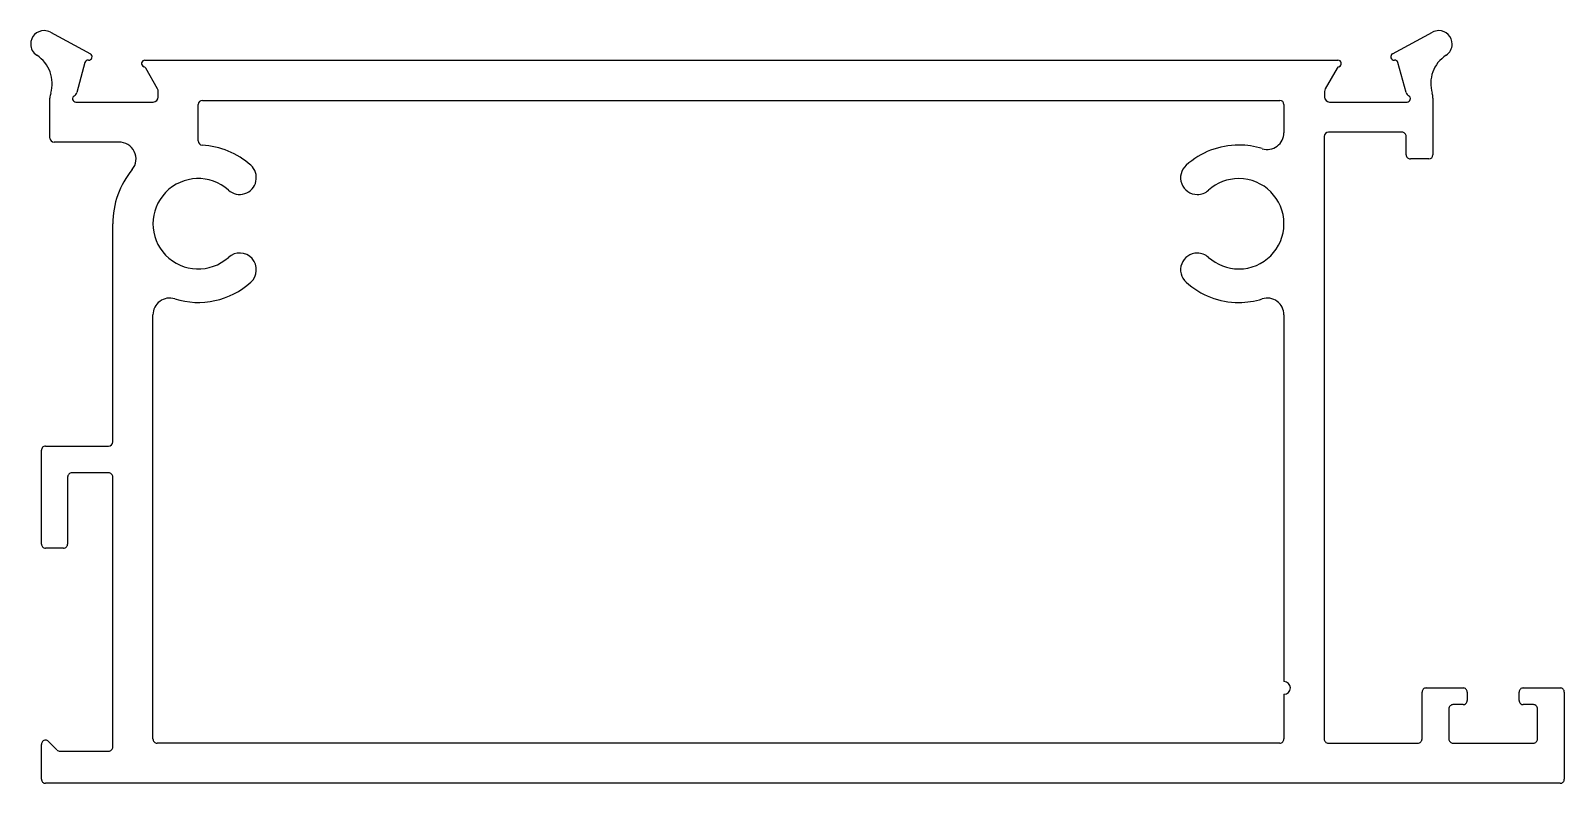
# Model space of a CAD drawing. Header units: inches. Extents: x -57.8 to 33.8, y -0.4 to 44.6.
import ezdxf

# ---------------------------------------------------------------- set-up
doc = ezdxf.new("R2010")
doc.units = ezdxf.units.IN
doc.header["$MEASUREMENT"] = 0
doc.layers.add('BEAD', color=152, linetype='Continuous')

msp = doc.modelspace()

# ---------------------------------------------------------------- linework, layer by layer
at = {"layer": 'BEAD', "color": 7, "linetype": 'Continuous', "lineweight": -2}
for p, q in [((-56.636, 44.492), (-54.252, 43.201)), ((23.546, 43.201), (25.93, 44.492)), ((-54.573, 42.68), (-55.065, 40.886)), ((-50.99, 42.825), (20.285, 42.825)), ((-50.231, 41.109), (-50.945, 42.346)), ((20.239, 42.346), (19.525, 41.109)), ((24.36, 40.886), (23.867, 42.68)), ((-56.665, 38.175), (-56.665, 40.557)), ((-55.117, 40.325), (-50.49, 40.325)), ((-50.19, 40.625), (-50.19, 40.959)), ((-47.556, 40.425), (16.805, 40.425)), ((19.485, 40.959), (19.485, 40.625)), ((19.785, 40.325), (24.411, 40.325)), ((25.96, 40.557), (25.96, 37.178)), ((-47.81, 37.999), (-47.81, 40.171)), ((17.059, 40.171), (17.059, 38.492)), ((24.11, 38.525), (19.713, 38.525)), ((-52.55, 37.925), (-56.415, 37.925)), ((19.459, 38.271), (19.459, 2.265)), ((24.36, 37.174), (24.36, 38.275)), ((25.706, 36.924), (24.61, 36.924)), ((-52.911, 20.02), (-52.911, 33.051)), ((-50.511, 2.265), (-50.511, 27.609)), ((17.059, 27.609), (17.059, 5.697)), ((-57.177, 13.915), (-57.177, 19.516)), ((-56.927, 19.766), (-53.165, 19.766)), ((-55.607, 17.915), (-55.607, 13.915)), ((-53.161, 18.166), (-55.357, 18.166)), ((-52.911, 1.789), (-52.911, 17.915)), ((-55.857, 13.665), (-56.927, 13.665)), ((17.059, 4.935), (17.059, 2.265)), ((25.308, 2.265), (25.308, 5.066)), ((25.558, 5.316), (27.758, 5.316)), ((28.008, 5.066), (28.008, 4.566)), ((31.109, 4.566), (31.109, 5.066)), ((31.359, 5.316), (33.559, 5.316)), ((33.809, 5.066), (33.809, -0.135)), ((26.908, 4.066), (26.908, 2.265)), ((27.758, 4.316), (27.158, 4.316)), ((31.959, 4.316), (31.359, 4.316)), ((32.209, 2.265), (32.209, 4.066)), ((-57.177, -0.135), (-57.177, 1.942)), ((-56.75, 2.118), (-56.244, 1.612)), ((16.809, 2.015), (-50.261, 2.015)), ((19.709, 2.015), (25.058, 2.015)), ((27.158, 2.015), (31.959, 2.015)), ((-56.067, 1.539), (-53.161, 1.539)), ((33.559, -0.385), (-56.927, -0.385))]:
    msp.add_line(p, q, dxfattribs=at)
for centre, radius, start, end in [((-57.017, 43.789), 0.8, 90, 180), ((-57.017, 43.789), 0.8, 61.56358, 90), ((26.311, 43.789), 0.8, 90, 118.43642), ((26.311, 43.789), 0.8, 0, 90), ((-57.017, 43.789), 0.8, 180, 237.19384), ((-58.534, 41.435), 2, 342.97114, 57.19384), ((-54.347, 43.025), 0.2, 265.3109, 61.56358), ((23.641, 43.025), 0.2, 118.43642, 274.6891), ((27.828, 41.435), 2, 122.80616, 197.02886), ((26.311, 43.789), 0.8, 302.80616, 360), ((-54.38, 42.627), 0.2, 85.3109, 164.64258), ((-50.99, 42.625), 0.2, 90, 251.40961), ((-51.118, 42.246), 0.2, 30.00002, 71.40961), ((20.412, 42.246), 0.2, 108.59039, 149.99998), ((20.285, 42.625), 0.2, 288.59039, 90), ((23.674, 42.627), 0.2, 15.35742, 94.6891), ((-55.665, 40.557), 1, 162.97114, 180), ((-55.117, 40.525), 0.2, 118.39898, 270), ((-55.355, 40.965), 0.3, 298.39898, 344.64258), ((-50.49, 40.625), 0.3, 270, 360), ((-50.49, 40.959), 0.3, 360, 30.00002), ((-47.556, 40.171), 0.254, 90, 180), ((16.805, 40.171), 0.254, 0, 90), ((19.785, 40.959), 0.3, 149.99998, 180), ((19.785, 40.625), 0.3, 180, 270), ((24.649, 40.965), 0.3, 195.35742, 241.60102), ((24.411, 40.525), 0.2, 270, 61.60102), ((24.96, 40.557), 1, 360, 17.02886), ((16.059, 38.492), 1, 252.64769, 0), ((19.713, 38.271), 0.254, 90, 180), ((24.11, 38.275), 0.25, 359.99996, 90.00004), ((-56.415, 38.175), 0.25, 180, 270), ((-52.523, 36.925), 1, 320.57553, 91.58605), ((-47.556, 37.999), 0.254, 180, 267.0615), ((-47.81, 33.051), 4.701, 48.00865, 87.0615), ((14.359, 33.051), 4.701, 90.00001, 131.99156), ((14.359, 33.051), 4.701, 72.64769, 90.00001), ((24.61, 37.174), 0.25, 180.00007, 270.00016), ((25.706, 37.178), 0.254, 270, 360), ((-47.81, 33.051), 5.1, 140.57553, 180.00007), ((-47.81, 33.051), 2.7, 48.00865, 311.99157), ((-45.335, 35.801), 1, 228.00865, 48.00865), ((11.883, 35.801), 1, 131.99156, 270), ((14.359, 33.051), 2.7, 90, 131.99139), ((14.359, 33.051), 2.7, 270, 90), ((11.883, 35.801), 1, 270, 311.99139), ((-45.335, 30.3), 1, 311.99157, 131.99157), ((11.883, 30.3), 1, 89.99973, 228.00845), ((11.883, 30.3), 1, 48.00845, 89.99973), ((14.359, 33.051), 2.7, 228.00843, 270), ((-47.81, 33.051), 4.701, 252.64783, 311.99153), ((14.359, 33.051), 4.701, 228.00841, 269.99999), ((-49.511, 27.609), 1, 72.64783, 180), ((14.359, 33.051), 4.701, 269.99999, 287.35228), ((16.059, 27.609), 1, 360, 107.35228), ((-56.927, 19.516), 0.25, 90.00007, 180.00016), ((-53.165, 20.02), 0.254, 270, 360), ((-55.357, 17.915), 0.25, 89.99996, 180.00004), ((-53.161, 17.915), 0.25, 359.99996, 90.00004), ((-56.927, 13.915), 0.25, 179.99984, 269.99993), ((-55.857, 13.915), 0.25, 269.99996, 0.00004), ((17.059, 5.316), 0.381, 270, 90), ((25.558, 5.066), 0.25, 89.99996, 180.00004), ((27.758, 5.066), 0.25, 359.99996, 90.00004), ((31.359, 5.066), 0.25, 89.99984, 179.99993), ((33.559, 5.066), 0.25, 0.00007, 90.00016), ((27.158, 4.066), 0.25, 89.99984, 179.99993), ((27.758, 4.566), 0.25, 270.00007, 0.00016), ((31.359, 4.566), 0.25, 179.99996, 270.00004), ((31.959, 4.066), 0.25, 359.99996, 90.00004), ((-56.927, 1.942), 0.25, 90, 180.00011), ((-56.927, 1.942), 0.25, 45.00005, 90), ((-50.261, 2.265), 0.25, 179.99996, 270.00004), ((16.809, 2.265), 0.25, 269.99996, 0.00004), ((19.709, 2.265), 0.25, 180, 270.00004), ((25.058, 2.265), 0.25, 269.99984, 359.99993), ((27.158, 2.265), 0.25, 180.00007, 270.00016), ((31.959, 2.265), 0.25, 269.99996, 0.00004), ((-56.067, 1.789), 0.25, 225.00016, 270.00008), ((-53.161, 1.789), 0.25, 269.99996, 0.00004), ((-56.927, -0.135), 0.25, 179.99996, 270.00004), ((33.559, -0.135), 0.25, 269.99984, 359.99993)]:
    msp.add_arc(centre, radius, start, end, dxfattribs=at)

doc.saveas('drawing.dxf')
